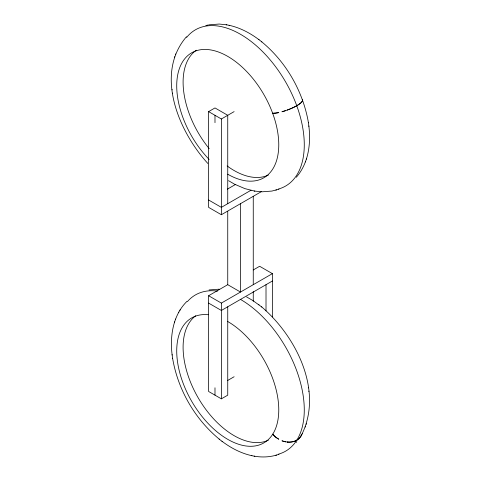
<?xml version="1.0" encoding="UTF-8"?>
<svg xmlns="http://www.w3.org/2000/svg" width="481" height="481" viewBox="0 0 481 481"><rect width="100%" height="100%" fill="white"/><g stroke="black" fill="none" stroke-linecap="round" stroke-linejoin="round"><path stroke-width="0.72" d="M186.478 36.718C154.215 74.236 178.914 131.794 207.822 163.438M186.983 301.334C172.066 316.005 169.408 338.834 172.661 358.598C178.006 389.85 194.937 419.137 219.426 439.291M296.314 177.248C310.107 161.412 311.586 138.546 307.702 118.765C301.593 88.919 285.155 61.069 261.574 41.709M301.136 435.792C324.116 391.54 296.284 336.387 261.574 306.83M174.435 57.323L174.645 56.716M175.385 54.551L175.601 53.932M174.435 322.45L174.645 321.843M175.385 319.679L175.601 319.059M305.399 161.941L305.615 161.321M306.355 159.157L306.565 158.55M305.399 427.068L305.615 426.449M306.355 424.284L306.565 423.677M178.499 312.68L178.842 312.091M179.876 310.311L180.225 309.716M302.158 434.036L302.501 433.447M296.314 442.376L296.777 441.841M261.55 191.528L221.368 214.724L208.61 207.359L208.61 111.622L214.989 107.936L227.741 115.302L227.741 203.679M208.61 111.622L221.368 118.981L234.121 111.622M227.339 189.183L235.738 184.331M251.076 190.205L221.368 207.359L208.61 199.994M227.741 306.782L227.741 395.16L221.368 398.839L208.61 391.474L208.61 295.737L227.741 284.686L240.5 292.051L240.5 203.679M253.259 269.961L259.632 266.276L272.39 273.641L272.39 316.955M208.61 295.737L221.368 303.096L272.39 273.641M272.39 281.006L221.368 310.461L208.61 303.096M227.741 380.429L234.121 376.743M261.79 191.823L271.927 191.065L279.004 189.135M254.178 456.144C262.428 457.623 271.098 457.148 279.004 454.256M275.86 190.151L276.539 189.929M275.86 455.279L276.539 455.056M205.832 25.547L208.375 24.946M209.073 24.814L219.21 24.05L226.822 24.856M209.073 289.935L219.21 289.177M274.441 113.095L278.776 112.608A18.037 4.275 -20.1 0 1 272.745 113.51L272.631 113.179L274.429 113.095M261.111 191.781L254.178 191.017M229.07 25.295C241.209 27.922 252.284 34.217 261.892 41.955M219.108 439.045C228.715 446.783 239.791 453.078 251.93 455.705M226.184 24.729L229.696 25.415M254.816 191.143L244.853 188.612L234.902 184.343M251.304 455.585L254.816 456.271M234.427 184.097L228.535 180.694M246.573 296.903L252.465 300.306M252.874 300.571L261.892 307.076M258.694 39.466L259.037 39.731M258.694 304.593L259.037 304.858M221.963 441.269L222.306 441.534M308.339 122.402L308.393 122.799M308.838 125.986L308.898 126.413M308.339 387.53L308.393 387.926M308.838 391.113L308.898 391.54M172.102 89.46L172.162 89.887M172.607 93.073L172.661 93.47M172.102 354.587L172.162 355.014M172.607 358.201L172.661 358.598M266.011 284.686L266.011 310.9M253.259 196.314L253.259 284.686M253.259 291.552L253.259 301.292M227.741 211.291L227.741 284.686M221.368 118.981L221.368 214.724M221.368 303.096L221.368 398.839M214.989 115.302L214.989 122.667M214.989 387.794L214.989 395.16M209.145 159.427A72.156 41.661 60 0 1 191.197 53.09A72.156 41.661 60 0 1 274.753 119.541A72.156 41.661 60 0 1 227.741 174.218M278.493 189.027A90.2 52.074 60 0 0 298.154 109.734L296.747 105.694A90.2 52.074 60 0 0 186.616 37.428M302.447 99.964A18.037 4.275 -20.1 0 1 302.284 101.124L301.942 101.677A18.037 4.275 -20.1 0 1 287.764 109.86L286.935 110.167A18.037 4.618 -19.2 0 0 302.417 99.874M268.386 175.054A72.156 41.661 60 0 1 244.077 175.15L241.606 174.218A72.156 41.661 60 0 1 227.128 165.945M209.193 148.629A72.156 41.661 60 0 1 196.314 50.228M227.741 321.512A72.156 41.661 60 0 1 274.885 430.188A72.156 41.661 60 0 1 191.666 401.256A72.156 41.661 60 0 1 208.219 314.724M278.493 454.154A90.2 52.074 60 0 0 296.747 440.253L298.154 437.836A90.2 52.074 60 0 0 240.5 299.416M187.47 301.533A90.2 52.074 60 0 1 217.544 291.101M286.105 441.877A18.037 14.093 32.3 0 1 281.956 440.734L281.926 440.788A18.044 13.991 30.2 0 0 286.099 441.883M268.386 440.181A72.156 41.661 60 0 1 198.34 398.088A72.156 41.661 60 0 1 195.761 315.752M272.745 434.181L275.084 436.802L278.776 439.219A18.037 14.093 32.3 0 1 272.745 434.181M287.764 442.081L286.935 441.997A18.044 13.991 30.2 0 0 301.713 434.547A18.037 14.093 32.3 0 1 287.764 442.081M286.105 110.468L286.099 110.456A18.037 4.618 -19.2 0 1 281.932 111.7L281.956 111.79A18.037 4.275 -20.1 0 0 286.105 110.468"/></g></svg>
